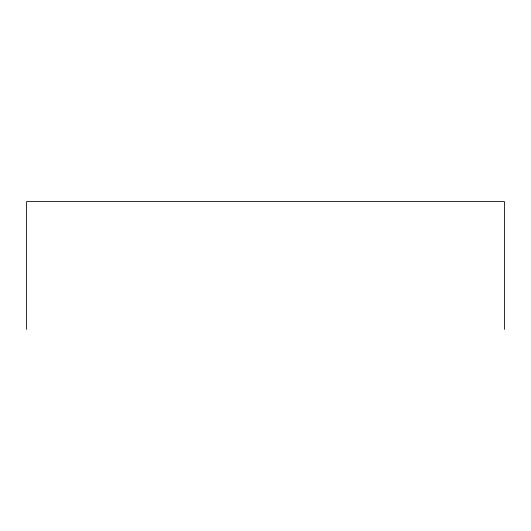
<?xml version="1.0" encoding="UTF-8"?>
<svg xmlns="http://www.w3.org/2000/svg" width="531" height="531" viewBox="0 0 531 531"><rect width="100%" height="100%" fill="white"/><g stroke="black" fill="none" stroke-linecap="round" stroke-linejoin="round"><path stroke-width="0.8" d="M504.45 329.406L504.45 201.594L26.55 201.594L26.55 329.406"/></g></svg>
